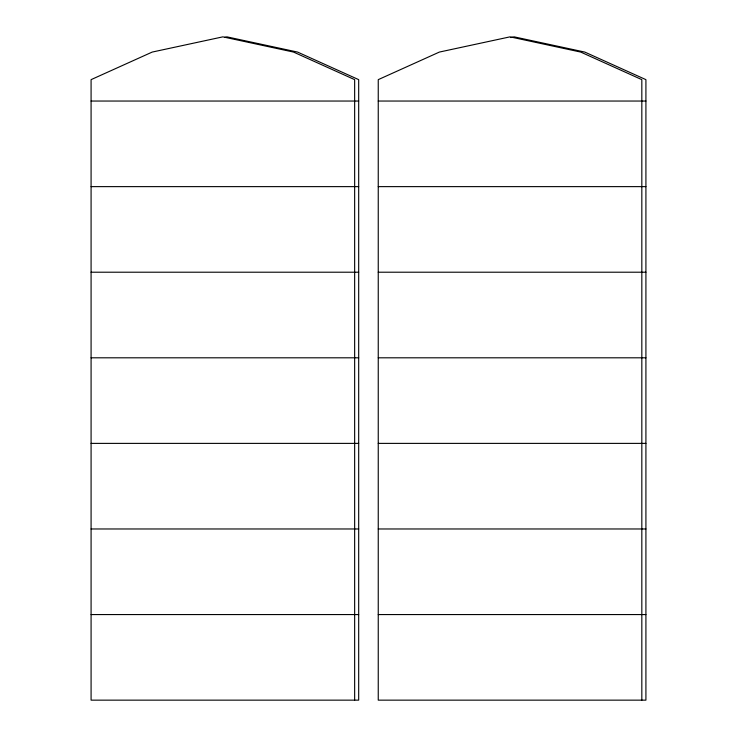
<?xml version="1.0" encoding="UTF-8"?>
<svg xmlns="http://www.w3.org/2000/svg" width="737" height="737" viewBox="0 0 737 737"><rect width="100%" height="100%" fill="white"/><g stroke="black" fill="none" stroke-linecap="round" stroke-linejoin="round"><path stroke-width="1.11" d="M224.665 37.329L226.904 36.85L297.555 52.069L358.689 79.642L358.689 700.15L91.084 700.15L91.084 79.642L152.218 52.069L222.869 36.85L293.519 52.069L354.654 79.642L354.654 700.15M510.769 37.578L514.131 36.85L584.782 52.069L645.916 79.642L645.916 700.15L378.247 700.15L378.247 79.642L439.381 52.069L510.041 36.85L580.692 52.069L641.826 79.642L641.826 700.15M91.084 101.043L358.689 101.043M378.247 101.043L645.916 101.043M91.084 186.627L358.689 186.627M378.247 186.627L645.916 186.627M91.084 272.211L358.689 272.211M378.247 272.211L645.916 272.211M91.084 357.804L358.689 357.804M378.247 357.804L645.916 357.804M91.084 443.388L358.689 443.388M378.247 443.388L645.916 443.388M91.084 528.973L358.689 528.973M378.247 528.973L645.916 528.973M91.084 614.566L358.689 614.566M378.247 614.566L645.916 614.566"/></g></svg>
